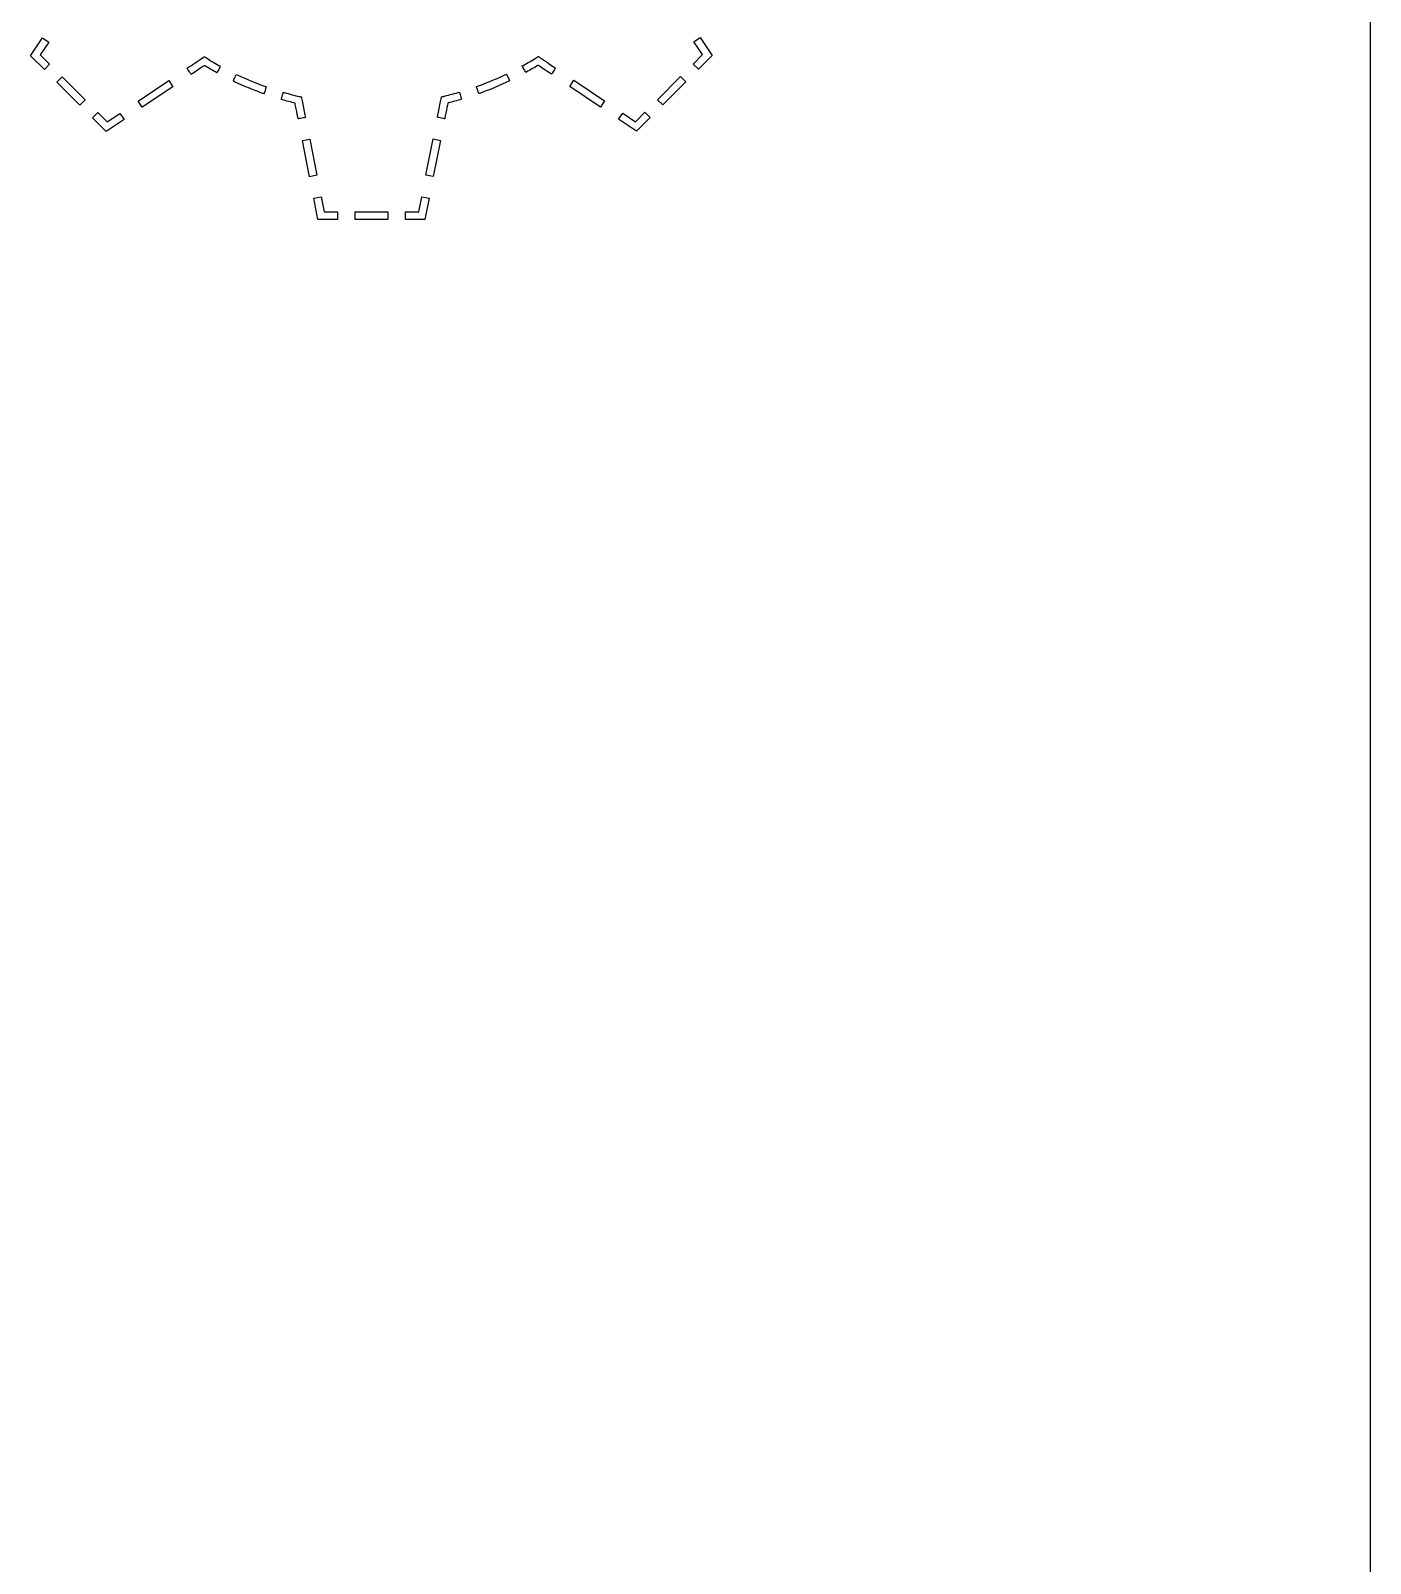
# Model space of a CAD drawing. Header units: metres. Extents: x 1626 to 2192, y 1756 to 2102.
# Drawn here: x 2115.4 to 2191.5, y 1929.2 to 2016.3 of the extents above; entities that cross this region are included whole.
import ezdxf

# ---------------------------------------------------------------- set-up
doc = ezdxf.new("R2010")
doc.units = ezdxf.units.M

msp = doc.modelspace()

# ---------------------------------------------------------------- linework, layer by layer
at = {"layer": 'COMPONENT2'}
for p, q in [((2115.388, 2014.902, 0), (2116.067, 2015.919, 0)), ((2116.419, 2015.684, 0), (2115.932, 2014.955, 0)), ((2116.067, 2015.919, 0), (2116.419, 2015.684, 0)), ((2153.084, 2015.702, 0), (2153.436, 2015.937, 0)), ((2153.572, 2014.971, 0), (2153.084, 2015.702, 0)), ((2153.436, 2015.937, 0), (2154.116, 2014.918, 0)), ((2116.166, 2014.122, 0), (2115.388, 2014.902, 0)), ((2115.932, 2014.955, 0), (2116.466, 2014.421, 0)), ((2124.848, 2014.573, 0), (2125.019, 2014.688, 0)), ((2125.019, 2014.688, 0), (2125.158, 2014.781, 0)), ((2125.158, 2014.781, 0), (2125.244, 2014.839, 0)), ((2125.244, 2014.839, 0), (2125.261, 2014.849, 0)), ((2125.261, 2014.849, 0), (2125.269, 2014.844, 0)), ((2125.269, 2014.844, 0), (2125.284, 2014.835, 0)), ((2125.284, 2014.835, 0), (2125.304, 2014.823, 0)), ((2125.304, 2014.823, 0), (2125.325, 2014.81, 0)), ((2125.325, 2014.81, 0), (2125.346, 2014.797, 0)), ((2125.346, 2014.797, 0), (2125.363, 2014.786, 0)), ((2125.363, 2014.786, 0), (2125.374, 2014.779, 0)), ((2125.374, 2014.779, 0), (2125.401, 2014.763, 0)), ((2125.401, 2014.763, 0), (2125.498, 2014.703, 0)), ((2125.498, 2014.703, 0), (2125.595, 2014.644, 0)), ((2143.869, 2014.64, 0), (2143.967, 2014.698, 0)), ((2143.967, 2014.698, 0), (2144.063, 2014.758, 0)), ((2144.063, 2014.758, 0), (2144.124, 2014.795, 0)), ((2144.124, 2014.795, 0), (2144.132, 2014.801, 0)), ((2144.132, 2014.801, 0), (2144.148, 2014.81, 0)), ((2144.148, 2014.81, 0), (2144.167, 2014.822, 0)), ((2144.167, 2014.822, 0), (2144.188, 2014.835, 0)), ((2144.188, 2014.835, 0), (2144.209, 2014.848, 0)), ((2144.209, 2014.848, 0), (2144.226, 2014.859, 0)), ((2144.226, 2014.859, 0), (2144.237, 2014.866, 0)), ((2144.237, 2014.866, 0), (2144.243, 2014.866, 0)), ((2144.243, 2014.866, 0), (2144.303, 2014.825, 0)), ((2144.303, 2014.825, 0), (2144.424, 2014.743, 0)), ((2144.424, 2014.743, 0), (2144.586, 2014.635, 0)), ((2153.038, 2014.436, 0), (2153.572, 2014.971, 0)), ((2154.116, 2014.918, 0), (2153.338, 2014.137, 0)), ((2116.466, 2014.421, 0), (2116.166, 2014.122, 0)), ((2124.279, 2014.186, 0), (2124.287, 2014.197, 0)), ((2124.298, 2014.158, 0), (2124.279, 2014.186, 0)), ((2124.287, 2014.197, 0), (2124.365, 2014.249, 0)), ((2124.33, 2014.11, 0), (2124.298, 2014.158, 0)), ((2124.37, 2014.05, 0), (2124.33, 2014.11, 0)), ((2124.365, 2014.249, 0), (2124.499, 2014.339, 0)), ((2124.414, 2013.986, 0), (2124.37, 2014.05, 0)), ((2124.455, 2013.924, 0), (2124.414, 2013.986, 0)), ((2124.488, 2013.875, 0), (2124.455, 2013.924, 0)), ((2124.509, 2013.844, 0), (2124.488, 2013.875, 0)), ((2124.499, 2014.339, 0), (2124.667, 2014.452, 0)), ((2124.517, 2013.841, 0), (2124.509, 2013.844, 0)), ((2124.57, 2013.877, 0), (2124.517, 2013.841, 0)), ((2124.669, 2013.943, 0), (2124.57, 2013.877, 0)), ((2124.667, 2014.452, 0), (2124.848, 2014.573, 0)), ((2124.796, 2014.028, 0), (2124.669, 2013.943, 0)), ((2124.935, 2014.121, 0), (2124.796, 2014.028, 0)), ((2125.068, 2014.211, 0), (2124.935, 2014.121, 0)), ((2125.18, 2014.286, 0), (2125.068, 2014.211, 0)), ((2125.252, 2014.334, 0), (2125.18, 2014.286, 0)), ((2125.291, 2014.333, 0), (2125.252, 2014.334, 0)), ((2125.377, 2014.282, 0), (2125.291, 2014.333, 0)), ((2125.462, 2014.231, 0), (2125.377, 2014.282, 0)), ((2125.548, 2014.18, 0), (2125.462, 2014.231, 0)), ((2125.635, 2014.13, 0), (2125.548, 2014.18, 0)), ((2125.595, 2014.644, 0), (2125.693, 2014.586, 0)), ((2125.721, 2014.08, 0), (2125.635, 2014.13, 0)), ((2125.693, 2014.586, 0), (2125.791, 2014.528, 0)), ((2125.808, 2014.031, 0), (2125.721, 2014.08, 0)), ((2125.791, 2014.528, 0), (2125.89, 2014.471, 0)), ((2125.895, 2013.982, 0), (2125.808, 2014.031, 0)), ((2125.89, 2014.471, 0), (2125.989, 2014.415, 0)), ((2125.971, 2013.94, 0), (2125.895, 2013.982, 0)), ((2125.982, 2013.959, 0), (2125.971, 2013.94, 0)), ((2126.005, 2014.003, 0), (2125.982, 2013.959, 0)), ((2125.989, 2014.415, 0), (2126.088, 2014.359, 0)), ((2126.038, 2014.062, 0), (2126.005, 2014.003, 0)), ((2126.075, 2014.13, 0), (2126.038, 2014.062, 0)), ((2126.112, 2014.197, 0), (2126.075, 2014.13, 0)), ((2126.088, 2014.359, 0), (2126.175, 2014.311, 0)), ((2126.144, 2014.255, 0), (2126.112, 2014.197, 0)), ((2126.166, 2014.295, 0), (2126.144, 2014.255, 0)), ((2126.175, 2014.311, 0), (2126.166, 2014.295, 0)), ((2127.033, 2013.757, 0), (2127.058, 2013.81, 0)), ((2127.058, 2013.81, 0), (2127.073, 2013.842, 0)), ((2127.073, 2013.842, 0), (2127.158, 2013.81, 0)), ((2127.158, 2013.81, 0), (2127.362, 2013.715, 0)), ((2142.102, 2013.711, 0), (2142.306, 2013.805, 0)), ((2142.306, 2013.805, 0), (2142.429, 2013.861, 0)), ((2142.429, 2013.861, 0), (2142.442, 2013.834, 0)), ((2142.442, 2013.834, 0), (2142.466, 2013.784, 0)), ((2143.329, 2014.323, 0), (2143.376, 2014.355, 0)), ((2143.345, 2014.294, 0), (2143.329, 2014.323, 0)), ((2143.373, 2014.243, 0), (2143.345, 2014.294, 0)), ((2143.408, 2014.18, 0), (2143.373, 2014.243, 0)), ((2143.376, 2014.355, 0), (2143.476, 2014.41, 0)), ((2143.446, 2014.112, 0), (2143.408, 2014.18, 0)), ((2143.481, 2014.048, 0), (2143.446, 2014.112, 0)), ((2143.476, 2014.41, 0), (2143.575, 2014.467, 0)), ((2143.51, 2013.995, 0), (2143.481, 2014.048, 0)), ((2143.528, 2013.963, 0), (2143.51, 2013.995, 0)), ((2143.564, 2013.975, 0), (2143.528, 2013.963, 0)), ((2143.651, 2014.023, 0), (2143.564, 2013.975, 0)), ((2143.575, 2014.467, 0), (2143.673, 2014.524, 0)), ((2143.738, 2014.072, 0), (2143.651, 2014.023, 0)), ((2143.673, 2014.524, 0), (2143.772, 2014.581, 0)), ((2143.824, 2014.122, 0), (2143.738, 2014.072, 0)), ((2143.772, 2014.581, 0), (2143.869, 2014.64, 0)), ((2143.91, 2014.172, 0), (2143.824, 2014.122, 0)), ((2143.996, 2014.222, 0), (2143.91, 2014.172, 0)), ((2144.082, 2014.273, 0), (2143.996, 2014.222, 0)), ((2144.167, 2014.325, 0), (2144.082, 2014.273, 0)), ((2144.233, 2014.362, 0), (2144.167, 2014.325, 0)), ((2144.279, 2014.331, 0), (2144.233, 2014.362, 0)), ((2144.373, 2014.268, 0), (2144.279, 2014.331, 0)), ((2144.497, 2014.185, 0), (2144.373, 2014.268, 0)), ((2144.636, 2014.092, 0), (2144.497, 2014.185, 0)), ((2144.586, 2014.635, 0), (2144.766, 2014.514, 0)), ((2144.771, 2014.001, 0), (2144.636, 2014.092, 0)), ((2144.766, 2014.514, 0), (2144.942, 2014.396, 0)), ((2144.886, 2013.924, 0), (2144.771, 2014.001, 0)), ((2144.964, 2013.872, 0), (2144.886, 2013.924, 0)), ((2144.942, 2014.396, 0), (2145.091, 2014.296, 0)), ((2144.988, 2013.856, 0), (2144.964, 2013.872, 0)), ((2145.001, 2013.874, 0), (2144.988, 2013.856, 0)), ((2145.028, 2013.915, 0), (2145.001, 2013.874, 0)), ((2145.066, 2013.971, 0), (2145.028, 2013.915, 0)), ((2145.109, 2014.035, 0), (2145.066, 2013.971, 0)), ((2145.091, 2014.296, 0), (2145.192, 2014.228, 0)), ((2145.151, 2014.098, 0), (2145.109, 2014.035, 0)), ((2145.188, 2014.153, 0), (2145.151, 2014.098, 0)), ((2145.214, 2014.192, 0), (2145.188, 2014.153, 0)), ((2145.192, 2014.228, 0), (2145.224, 2014.207, 0)), ((2145.224, 2014.207, 0), (2145.214, 2014.192, 0)), ((2153.338, 2014.137, 0), (2153.038, 2014.436, 0)), ((2116.879, 2013.407, 0), (2117.179, 2013.706, 0)), ((2118.19, 2012.092, 0), (2116.879, 2013.407, 0)), ((2117.179, 2013.706, 0), (2118.49, 2012.391, 0)), ((2121.499, 2012.325, 0), (2123.239, 2013.493, 0)), ((2123.475, 2013.142, 0), (2121.735, 2011.974, 0)), ((2123.239, 2013.493, 0), (2123.475, 2013.142, 0)), ((2126.897, 2013.472, 0), (2126.912, 2013.504, 0)), ((2126.977, 2013.427, 0), (2126.897, 2013.472, 0)), ((2126.912, 2013.504, 0), (2126.937, 2013.557, 0)), ((2126.937, 2013.557, 0), (2126.968, 2013.622, 0)), ((2126.968, 2013.622, 0), (2127.002, 2013.692, 0)), ((2127.186, 2013.33, 0), (2126.977, 2013.427, 0)), ((2127.002, 2013.692, 0), (2127.033, 2013.757, 0)), ((2127.397, 2013.235, 0), (2127.186, 2013.33, 0)), ((2127.362, 2013.715, 0), (2127.568, 2013.623, 0)), ((2127.609, 2013.143, 0), (2127.397, 2013.235, 0)), ((2127.568, 2013.623, 0), (2127.775, 2013.533, 0)), ((2127.823, 2013.054, 0), (2127.609, 2013.143, 0)), ((2127.775, 2013.533, 0), (2127.984, 2013.446, 0)), ((2128.037, 2012.968, 0), (2127.823, 2013.054, 0)), ((2127.984, 2013.446, 0), (2128.193, 2013.361, 0)), ((2128.253, 2012.884, 0), (2128.037, 2012.968, 0)), ((2128.193, 2013.361, 0), (2128.404, 2013.28, 0)), ((2128.404, 2013.28, 0), (2128.615, 2013.201, 0)), ((2128.615, 2013.201, 0), (2128.784, 2013.14, 0)), ((2128.716, 2012.947, 0), (2128.69, 2012.875, 0)), ((2128.741, 2013.018, 0), (2128.716, 2012.947, 0)), ((2128.763, 2013.08, 0), (2128.741, 2013.018, 0)), ((2128.778, 2013.123, 0), (2128.763, 2013.08, 0)), ((2128.784, 2013.14, 0), (2128.778, 2013.123, 0)), ((2140.724, 2013.149, 0), (2140.85, 2013.197, 0)), ((2140.734, 2013.121, 0), (2140.724, 2013.149, 0)), ((2140.752, 2013.069, 0), (2140.734, 2013.121, 0)), ((2140.776, 2013.003, 0), (2140.752, 2013.069, 0)), ((2140.802, 2012.93, 0), (2140.776, 2013.003, 0)), ((2140.827, 2012.861, 0), (2140.802, 2012.93, 0)), ((2140.85, 2013.197, 0), (2141.061, 2013.276, 0)), ((2141.061, 2013.276, 0), (2141.271, 2013.358, 0)), ((2141.34, 2012.93, 0), (2141.125, 2012.848, 0)), ((2141.271, 2013.358, 0), (2141.48, 2013.442, 0)), ((2141.555, 2013.015, 0), (2141.34, 2012.93, 0)), ((2141.48, 2013.442, 0), (2141.689, 2013.529, 0)), ((2141.769, 2013.103, 0), (2141.555, 2013.015, 0)), ((2141.689, 2013.529, 0), (2141.896, 2013.619, 0)), ((2141.982, 2013.194, 0), (2141.769, 2013.103, 0)), ((2141.896, 2013.619, 0), (2142.102, 2013.711, 0)), ((2142.193, 2013.287, 0), (2141.982, 2013.194, 0)), ((2142.403, 2013.383, 0), (2142.193, 2013.287, 0)), ((2142.611, 2013.482, 0), (2142.403, 2013.383, 0)), ((2142.466, 2013.784, 0), (2142.496, 2013.721, 0)), ((2142.496, 2013.721, 0), (2142.53, 2013.652, 0)), ((2142.53, 2013.652, 0), (2142.562, 2013.585, 0)), ((2142.562, 2013.585, 0), (2142.589, 2013.529, 0)), ((2142.589, 2013.529, 0), (2142.606, 2013.492, 0)), ((2142.606, 2013.492, 0), (2142.611, 2013.482, 0)), ((2146.027, 2013.158, 0), (2146.263, 2013.51, 0)), ((2147.768, 2011.99, 0), (2146.027, 2013.158, 0)), ((2146.263, 2013.51, 0), (2148.004, 2012.341, 0)), ((2151.014, 2012.407, 0), (2152.325, 2013.721, 0)), ((2152.625, 2013.422, 0), (2151.314, 2012.108, 0)), ((2152.325, 2013.721, 0), (2152.625, 2013.422, 0)), ((2118.49, 2012.391, 0), (2118.19, 2012.092, 0)), ((2121.735, 2011.974, 0), (2121.499, 2012.325, 0)), ((2128.469, 2012.803, 0), (2128.253, 2012.884, 0)), ((2128.643, 2012.741, 0), (2128.469, 2012.803, 0)), ((2128.651, 2012.764, 0), (2128.643, 2012.741, 0)), ((2128.668, 2012.811, 0), (2128.651, 2012.764, 0)), ((2128.69, 2012.875, 0), (2128.668, 2012.811, 0)), ((2129.632, 2012.429, 0), (2129.642, 2012.464, 0)), ((2129.666, 2012.411, 0), (2129.632, 2012.429, 0)), ((2129.642, 2012.464, 0), (2129.659, 2012.522, 0)), ((2129.659, 2012.522, 0), (2129.68, 2012.592, 0)), ((2129.761, 2012.384, 0), (2129.666, 2012.411, 0)), ((2129.68, 2012.592, 0), (2129.701, 2012.667, 0)), ((2129.701, 2012.667, 0), (2129.722, 2012.736, 0)), ((2129.722, 2012.736, 0), (2129.738, 2012.792, 0)), ((2129.738, 2012.792, 0), (2129.747, 2012.824, 0)), ((2129.747, 2012.824, 0), (2129.803, 2012.812, 0)), ((2129.857, 2012.357, 0), (2129.761, 2012.384, 0)), ((2129.803, 2012.812, 0), (2129.912, 2012.781, 0)), ((2129.954, 2012.331, 0), (2129.857, 2012.357, 0)), ((2129.912, 2012.781, 0), (2130.022, 2012.751, 0)), ((2130.05, 2012.305, 0), (2129.954, 2012.331, 0)), ((2130.022, 2012.751, 0), (2130.132, 2012.721, 0)), ((2130.147, 2012.279, 0), (2130.05, 2012.305, 0)), ((2130.132, 2012.721, 0), (2130.242, 2012.692, 0)), ((2130.243, 2012.255, 0), (2130.147, 2012.279, 0)), ((2130.242, 2012.692, 0), (2130.353, 2012.664, 0)), ((2130.34, 2012.23, 0), (2130.243, 2012.255, 0)), ((2130.413, 2012.21, 0), (2130.34, 2012.23, 0)), ((2130.353, 2012.664, 0), (2130.463, 2012.636, 0)), ((2130.424, 2012.155, 0), (2130.413, 2012.21, 0)), ((2130.446, 2012.044, 0), (2130.424, 2012.155, 0)), ((2130.463, 2012.636, 0), (2130.574, 2012.609, 0)), ((2130.574, 2012.609, 0), (2130.644, 2012.592, 0)), ((2130.644, 2012.592, 0), (2130.653, 2012.59, 0)), ((2130.653, 2012.59, 0), (2130.67, 2012.586, 0)), ((2130.67, 2012.586, 0), (2130.692, 2012.581, 0)), ((2130.692, 2012.581, 0), (2130.717, 2012.575, 0)), ((2130.717, 2012.575, 0), (2130.74, 2012.57, 0)), ((2130.74, 2012.57, 0), (2130.76, 2012.565, 0)), ((2130.76, 2012.565, 0), (2130.772, 2012.562, 0)), ((2130.772, 2012.562, 0), (2130.776, 2012.558, 0)), ((2130.776, 2012.558, 0), (2130.79, 2012.487, 0)), ((2130.79, 2012.487, 0), (2130.818, 2012.343, 0)), ((2130.818, 2012.343, 0), (2130.856, 2012.152, 0)), ((2130.856, 2012.152, 0), (2130.898, 2011.94, 0)), ((2138.602, 2011.895, 0), (2138.644, 2012.109, 0)), ((2138.644, 2012.109, 0), (2138.684, 2012.308, 0)), ((2138.684, 2012.308, 0), (2138.715, 2012.466, 0)), ((2138.715, 2012.466, 0), (2138.733, 2012.557, 0)), ((2138.733, 2012.557, 0), (2138.737, 2012.571, 0)), ((2138.737, 2012.571, 0), (2138.747, 2012.573, 0)), ((2138.747, 2012.573, 0), (2138.765, 2012.577, 0)), ((2138.765, 2012.577, 0), (2138.788, 2012.583, 0)), ((2138.788, 2012.583, 0), (2138.812, 2012.588, 0)), ((2138.812, 2012.588, 0), (2138.835, 2012.594, 0)), ((2138.835, 2012.594, 0), (2138.854, 2012.598, 0)), ((2138.854, 2012.598, 0), (2138.866, 2012.601, 0)), ((2138.866, 2012.601, 0), (2138.909, 2012.612, 0)), ((2138.909, 2012.612, 0), (2139.019, 2012.638, 0)), ((2139.019, 2012.638, 0), (2139.13, 2012.666, 0)), ((2139.074, 2012.101, 0), (2139.047, 2011.964, 0)), ((2139.092, 2012.193, 0), (2139.074, 2012.101, 0)), ((2139.11, 2012.225, 0), (2139.092, 2012.193, 0)), ((2139.207, 2012.249, 0), (2139.11, 2012.225, 0)), ((2139.13, 2012.666, 0), (2139.24, 2012.694, 0)), ((2139.304, 2012.274, 0), (2139.207, 2012.249, 0)), ((2139.24, 2012.694, 0), (2139.35, 2012.724, 0)), ((2139.4, 2012.299, 0), (2139.304, 2012.274, 0)), ((2139.35, 2012.724, 0), (2139.46, 2012.753, 0)), ((2139.497, 2012.325, 0), (2139.4, 2012.299, 0)), ((2139.46, 2012.753, 0), (2139.57, 2012.784, 0)), ((2139.593, 2012.351, 0), (2139.497, 2012.325, 0)), ((2139.57, 2012.784, 0), (2139.679, 2012.815, 0)), ((2139.689, 2012.378, 0), (2139.593, 2012.351, 0)), ((2139.679, 2012.815, 0), (2139.761, 2012.838, 0)), ((2139.785, 2012.405, 0), (2139.689, 2012.378, 0)), ((2139.761, 2012.838, 0), (2139.769, 2012.813, 0)), ((2139.769, 2012.813, 0), (2139.783, 2012.763, 0)), ((2139.783, 2012.763, 0), (2139.803, 2012.696, 0)), ((2139.88, 2012.433, 0), (2139.785, 2012.405, 0)), ((2139.803, 2012.696, 0), (2139.825, 2012.622, 0)), ((2139.825, 2012.622, 0), (2139.846, 2012.549, 0)), ((2139.846, 2012.549, 0), (2139.864, 2012.488, 0)), ((2139.864, 2012.488, 0), (2139.876, 2012.446, 0)), ((2139.876, 2012.446, 0), (2139.88, 2012.433, 0)), ((2140.848, 2012.802, 0), (2140.827, 2012.861, 0)), ((2140.861, 2012.764, 0), (2140.848, 2012.802, 0)), ((2140.909, 2012.769, 0), (2140.861, 2012.764, 0)), ((2141.125, 2012.848, 0), (2140.909, 2012.769, 0)), ((2148.004, 2012.341, 0), (2147.768, 2011.99, 0)), ((2151.314, 2012.108, 0), (2151.014, 2012.407, 0)), ((2118.903, 2011.377, 0), (2119.203, 2011.676, 0)), ((2119.682, 2010.596, 0), (2118.903, 2011.377, 0)), ((2119.203, 2011.676, 0), (2119.735, 2011.142, 0)), ((2120.697, 2011.277, 0), (2119.682, 2010.596, 0)), ((2119.735, 2011.142, 0), (2120.461, 2011.629, 0)), ((2120.461, 2011.629, 0), (2120.697, 2011.277, 0)), ((2130.475, 2011.897, 0), (2130.446, 2012.044, 0)), ((2130.507, 2011.734, 0), (2130.475, 2011.897, 0)), ((2130.539, 2011.574, 0), (2130.507, 2011.734, 0)), ((2130.566, 2011.438, 0), (2130.539, 2011.574, 0)), ((2130.584, 2011.346, 0), (2130.566, 2011.438, 0)), ((2130.59, 2011.317, 0), (2130.584, 2011.346, 0)), ((2130.611, 2011.321, 0), (2130.59, 2011.317, 0)), ((2130.66, 2011.331, 0), (2130.611, 2011.321, 0)), ((2130.727, 2011.344, 0), (2130.66, 2011.331, 0)), ((2130.802, 2011.359, 0), (2130.727, 2011.344, 0)), ((2130.877, 2011.374, 0), (2130.802, 2011.359, 0)), ((2130.942, 2011.386, 0), (2130.877, 2011.374, 0)), ((2130.898, 2011.94, 0), (2130.939, 2011.732, 0)), ((2130.939, 2011.732, 0), (2130.974, 2011.556, 0)), ((2130.988, 2011.395, 0), (2130.942, 2011.386, 0)), ((2130.974, 2011.556, 0), (2130.998, 2011.436, 0)), ((2131.005, 2011.399, 0), (2130.988, 2011.395, 0)), ((2130.998, 2011.436, 0), (2131.005, 2011.399, 0)), ((2138.508, 2011.406, 0), (2138.51, 2011.426, 0)), ((2138.537, 2011.401, 0), (2138.508, 2011.406, 0)), ((2138.51, 2011.426, 0), (2138.53, 2011.528, 0)), ((2138.53, 2011.528, 0), (2138.562, 2011.693, 0)), ((2138.592, 2011.39, 0), (2138.537, 2011.401, 0)), ((2138.562, 2011.693, 0), (2138.602, 2011.895, 0)), ((2138.661, 2011.376, 0), (2138.592, 2011.39, 0)), ((2138.737, 2011.361, 0), (2138.661, 2011.376, 0)), ((2138.811, 2011.347, 0), (2138.737, 2011.361, 0)), ((2138.872, 2011.335, 0), (2138.811, 2011.347, 0)), ((2138.911, 2011.327, 0), (2138.872, 2011.335, 0)), ((2138.922, 2011.327, 0), (2138.911, 2011.327, 0)), ((2138.932, 2011.382, 0), (2138.922, 2011.327, 0)), ((2138.954, 2011.493, 0), (2138.932, 2011.382, 0)), ((2138.983, 2011.641, 0), (2138.954, 2011.493, 0)), ((2139.016, 2011.804, 0), (2138.983, 2011.641, 0)), ((2139.047, 2011.964, 0), (2139.016, 2011.804, 0)), ((2148.806, 2011.293, 0), (2149.042, 2011.645, 0)), ((2149.822, 2010.612, 0), (2148.806, 2011.293, 0)), ((2149.042, 2011.645, 0), (2149.768, 2011.158, 0)), ((2149.768, 2011.158, 0), (2150.301, 2011.691, 0)), ((2150.6, 2011.392, 0), (2149.822, 2010.612, 0)), ((2150.301, 2011.691, 0), (2150.6, 2011.392, 0)), ((2130.832, 2010.09, 0), (2131.247, 2010.172, 0)), ((2131.238, 2008.032, 0), (2130.832, 2010.09, 0)), ((2131.247, 2010.172, 0), (2131.654, 2008.114, 0)), ((2137.856, 2008.118, 0), (2138.263, 2010.178, 0)), ((2138.263, 2010.178, 0), (2138.678, 2010.096, 0)), ((2138.678, 2010.096, 0), (2138.272, 2008.036, 0)), ((2131.654, 2008.114, 0), (2131.238, 2008.032, 0)), ((2138.272, 2008.036, 0), (2137.856, 2008.118, 0)), ((2131.481, 2006.805, 0), (2131.896, 2006.887, 0)), ((2131.896, 2006.887, 0), (2132.065, 2006.029, 0)), ((2137.444, 2006.029, 0), (2137.614, 2006.889, 0)), ((2137.614, 2006.889, 0), (2138.029, 2006.807, 0)), ((2131.717, 2005.606, 0), (2131.481, 2006.805, 0)), ((2132.065, 2006.029, 0), (2132.819, 2006.029, 0)), ((2132.819, 2006.029, 0), (2132.819, 2005.606, 0)), ((2133.827, 2005.606, 0), (2133.827, 2006.029, 0)), ((2133.827, 2006.029, 0), (2135.682, 2006.029, 0)), ((2135.682, 2006.029, 0), (2135.682, 2005.606, 0)), ((2136.691, 2005.606, 0), (2136.691, 2006.029, 0)), ((2136.691, 2006.029, 0), (2137.444, 2006.029, 0)), ((2138.029, 2006.807, 0), (2137.792, 2005.606, 0)), ((2132.819, 2005.606, 0), (2131.717, 2005.606, 0)), ((2135.682, 2005.606, 0), (2133.827, 2005.606, 0)), ((2137.792, 2005.606, 0), (2136.691, 2005.606, 0))]:
    msp.add_line(p, q, dxfattribs=at)
at = {"layer": 'Layer0'}
msp.add_line((2191.529, 1798.73, 0), (2191.529, 2059.73, 0), dxfattribs=at)

doc.saveas('drawing.dxf')
